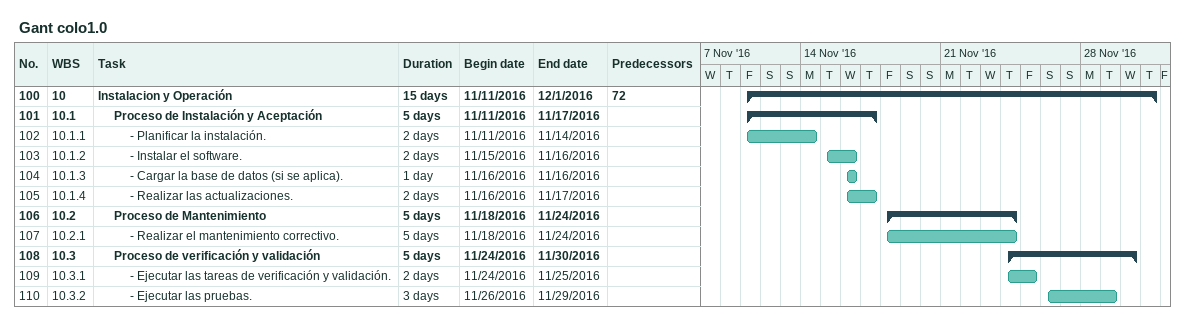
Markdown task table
Gant colo1.0

| ID | WBS | Task | Duration | Start | Finish | Predecessors |
|---|---|---|---|---|---|---|
| 100 | 10 | **Instalacion y Operación** | 15d | 2016-11-11 | 2016-12-01 | 72 |
| 101 | 10.1 | **Proceso de Instalación y Aceptación** | 5d | 2016-11-11 | 2016-11-17 |  |
| 102 | 10.1.1 | - Planificar la instalación. | 2d | 2016-11-11 | 2016-11-14 |  |
| 103 | 10.1.2 | - Instalar el software. | 2d | 2016-11-15 | 2016-11-16 |  |
| 104 | 10.1.3 | - Cargar la base de datos (si se aplica). | 1d | 2016-11-16 | 2016-11-16 |  |
| 105 | 10.1.4 | - Realizar las actualizaciones. | 2d | 2016-11-16 | 2016-11-17 |  |
| 106 | 10.2 | **Proceso de Mantenimiento** | 5d | 2016-11-18 | 2016-11-24 |  |
| 107 | 10.2.1 | - Realizar el mantenimiento correctivo. | 5d | 2016-11-18 | 2016-11-24 |  |
| 108 | 10.3 | **Proceso de verificación y validación** | 5d | 2016-11-24 | 2016-11-30 |  |
| 109 | 10.3.1 | - Ejecutar las tareas de verificación y validación. | 2d | 2016-11-24 | 2016-11-25 |  |
| 110 | 10.3.2 | - Ejecutar las pruebas. | 3d | 2016-11-26 | 2016-11-29 |  |
